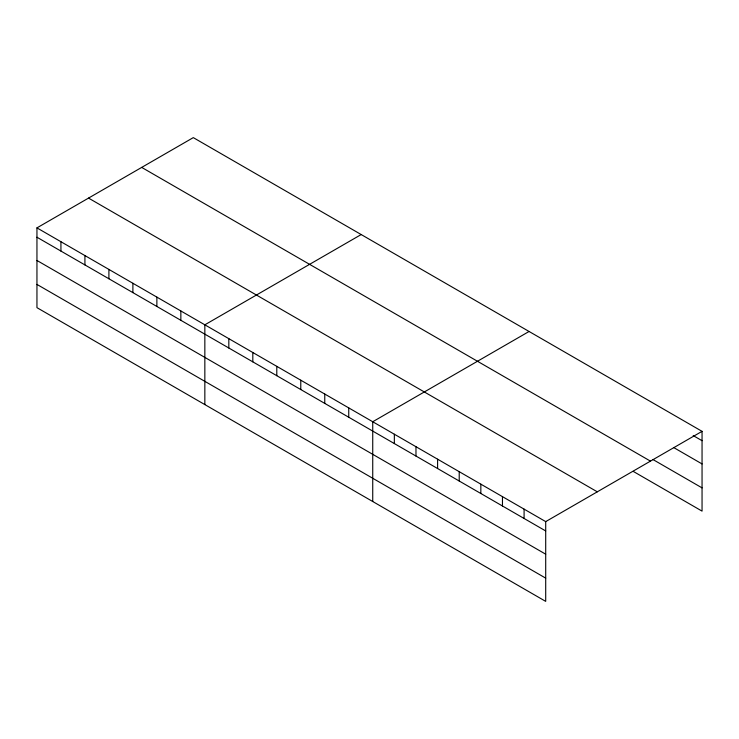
<?xml version="1.0" encoding="UTF-8"?>
<svg xmlns="http://www.w3.org/2000/svg" width="739" height="739" viewBox="0 0 739 739"><rect width="100%" height="100%" fill="white"/><g stroke="black" fill="none" stroke-linecap="round" stroke-linejoin="round"><path stroke-width="1.11" d="M36.95 227.88L545.705 521.614L545.705 601.38L36.95 307.655L36.95 227.88L193.295 137.62L702.05 431.345L702.05 511.12L633.249 471.399M361.186 234.549L204.842 324.818L204.842 404.584M529.069 331.478L372.733 421.747L372.733 501.513M545.705 521.614L702.05 431.345M693.2 435.585L702.05 440.693M673.552 447.474L702.05 463.935M652.906 459.501L702.05 487.879M141.703 167.411L650.459 461.136M88.541 198.098L597.297 491.823M36.95 237.228L545.705 530.953M36.95 260.47L545.705 554.195M36.95 284.413L545.705 578.138M524.09 509.125L524.09 518.473M502.465 496.645L502.465 505.984M480.84 484.165L480.84 493.504M459.215 471.676L459.215 481.015M437.599 459.196L437.599 468.535M415.974 446.716L415.974 456.055M394.349 434.227L394.349 443.566M348.743 407.9L348.743 417.239M324.763 394.053L324.763 403.392M300.773 380.206L300.773 389.545M276.792 366.359L276.792 375.698M252.812 352.512L252.812 361.851M228.822 338.665L228.822 348.004M180.852 310.971L180.852 320.31M156.871 297.124L156.871 306.463M132.891 283.277L132.891 292.616M108.901 269.43L108.901 278.769M84.92 255.583L84.92 264.922M60.931 241.727L60.931 251.075"/></g></svg>
